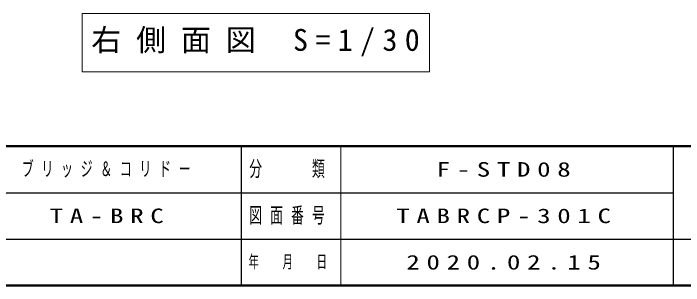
# Model space of a CAD drawing. Units: millimetres on the paper. Extents: x -385 to 0, y -5 to 267.
# Drawn here: x -169.3 to -68.4, y 0 to 41 of the extents above; entities that cross this region are included whole.
import ezdxf

# ---------------------------------------------------------------- set-up
doc = ezdxf.new("R2010")
doc.units = ezdxf.units.MM
doc.layers.add('1_30', color=7, linetype='Continuous', lineweight=25)
doc.layers.add('LY_3', color=7, linetype='Continuous', lineweight=13)
doc.layers.add('LY_4', color=7, linetype='Continuous')
doc.styles.add('ＭＳ ゴシック', font='')
doc.styles.get('ＭＳ ゴシック').set_extended_font_data('MS Gothic')

msp = doc.modelspace()

# ---------------------------------------------------------------- linework, layer by layer
at = {"layer": '1_30', "lineweight": 13}
for p, q in [((-158.971, 41.035), (-158.971, 32.235)), ((-106.671, 41.035), (-158.971, 41.035)), ((-106.671, 32.235), (-106.671, 41.035)), ((-158.971, 32.235), (-106.671, 32.235))]:
    msp.add_line(p, q, dxfattribs=at)
at = {"layer": 'LY_3', "lineweight": 50}
for p, q in [((-385, 21), (0, 21)), ((-385, 0), (0, 0))]:
    msp.add_line(p, q, dxfattribs=at)
at = {"layer": 'LY_3', "color": 211, "lineweight": 25}
for p, q in [((-135, 21), (-135, 0)), ((-70, 21), (-70, 0)), ((-187.5, 14), (-70, 14)), ((-242.5, 7), (0, 7))]:
    msp.add_line(p, q, dxfattribs=at)
at = {"layer": 'LY_3'}
msp.add_line((-120, 21), (-120, 0), dxfattribs=at)

# ---------------------------------------------------------------- texts
at = {"layer": '1_30', "insert": (-157.571, 36.635), "char_height": 3.299, "attachment_point": 4, "style": 'ＭＳ ゴシック'}
msp.add_mtext('\\T1.5;右側面図\\~S=1/30', dxfattribs=at)
at = {"layer": 'LY_3', "color": 4, "attachment_point": 5, "style": 'ＭＳ ゴシック'}
for s, insert, char_height in [('\\T1.64;\\W0.6;分\u3000\u3000類', (-127.5, 17.5), 2.346), ('\\T1.64;\\W0.6;図面番号', (-127.5, 10.5), 2.346), ('\\T1.64;\\W0.6;年\u3000月\u3000日', (-127.5, 3.5), 1.906)]:
    msp.add_mtext(s, dxfattribs=dict(at, insert=insert, char_height=char_height))
at = {"layer": 'LY_4', "char_height": 2.199, "attachment_point": 5, "style": 'ＭＳ ゴシック'}
for s, insert in [('\\T1.64;\\W0.6;ブリッジ＆コリドー', (-154.75, 17.5)), ('\\T1.5;\\W1.35;F-STD08', (-95, 17.5)), ('\\T1.5;\\W1.35;TA-BRC', (-154.75, 10.5)), ('\\T1.5;\\W1.35;TABRCP-301C', (-95, 10.5)), ('\\T1.5;\\W1.35;2020.02.15', (-95, 3.5))]:
    msp.add_mtext(s, dxfattribs=dict(at, insert=insert))

doc.saveas('drawing.dxf')
